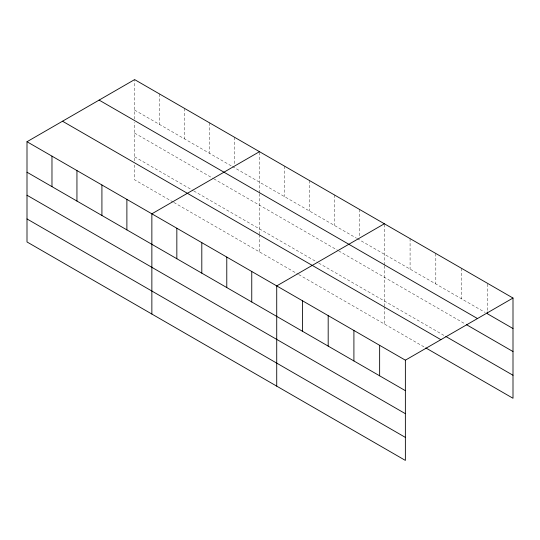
<?xml version="1.0" encoding="UTF-8"?>
<svg xmlns="http://www.w3.org/2000/svg" width="540" height="540" viewBox="0 0 540 540"><rect width="100%" height="100%" fill="white"/><g stroke="black" fill="none" stroke-linecap="round" stroke-linejoin="round"><path stroke-width="0.41" stroke-dasharray="2.7 2.03" d="M134.629 160.913L134.629 122.411M134.629 119.124L134.629 79.589M259.49 193.678L259.49 233.827M259.49 192.854L259.49 151.679M384.352 265.761L384.352 305.917M384.352 264.944L384.352 223.769M134.629 110.079L231.667 166.104M232.382 166.516L356.528 238.194M357.244 238.606L485.129 312.437M134.629 133.097L213.118 178.409M213.826 178.821L337.979 250.493M338.688 250.904L465.115 323.899M134.629 156.809L193.138 190.586M193.853 190.998L317.999 262.676M318.715 263.088L445.102 336.056M173.158 202.068L134.629 179.82L134.629 165.024M173.873 202.48L298.019 274.151M298.735 274.563L425.095 347.517M487.269 284.013L487.269 311.202M461.545 268.333L461.545 298.822M435.814 253.476L435.814 283.966M410.083 238.619L410.083 269.109M384.352 306.734L384.352 324M359.383 209.351L359.383 236.54M334.409 194.933L334.409 225.423M309.434 180.515L309.434 211.005M284.465 166.097L284.465 196.587M259.49 234.65L259.49 251.91M234.522 137.261L234.522 164.457M209.547 122.843L209.547 153.333M184.572 108.425L184.572 138.915M159.604 94.007L159.604 124.497"/><path stroke-width="0.81" d="M405.371 413.681L405.371 360.18L27 141.73L27 241.96L405.371 460.411L405.371 413.681L27 195.237M425.804 347.929L513 398.27L513 298.04L134.629 79.589L27 141.73M259.49 151.679L151.862 213.82L151.862 314.05M384.352 223.769L276.723 285.91L276.723 386.134M405.371 360.18L513 298.04M513 328.529L487.269 313.673L487.269 312.026M99.11 100.096L477.482 318.546M466.546 324.722L513 351.547M445.817 336.467L513 375.253M62.519 121.223L440.89 339.674M27 172.22L405.371 390.67M27 218.943L405.371 437.393M379.64 345.323L379.64 375.813M353.909 330.473L353.909 360.963M328.185 315.617L328.185 346.106M302.454 300.76L302.454 331.25M251.755 271.492L251.755 301.982M226.78 257.074L226.78 287.564M201.805 242.656L201.805 273.146M176.837 228.238L176.837 258.728M126.886 199.402L126.886 229.892M101.918 184.984L101.918 215.474M76.943 170.566L76.943 201.056M51.975 156.148L51.975 186.638"/></g></svg>
